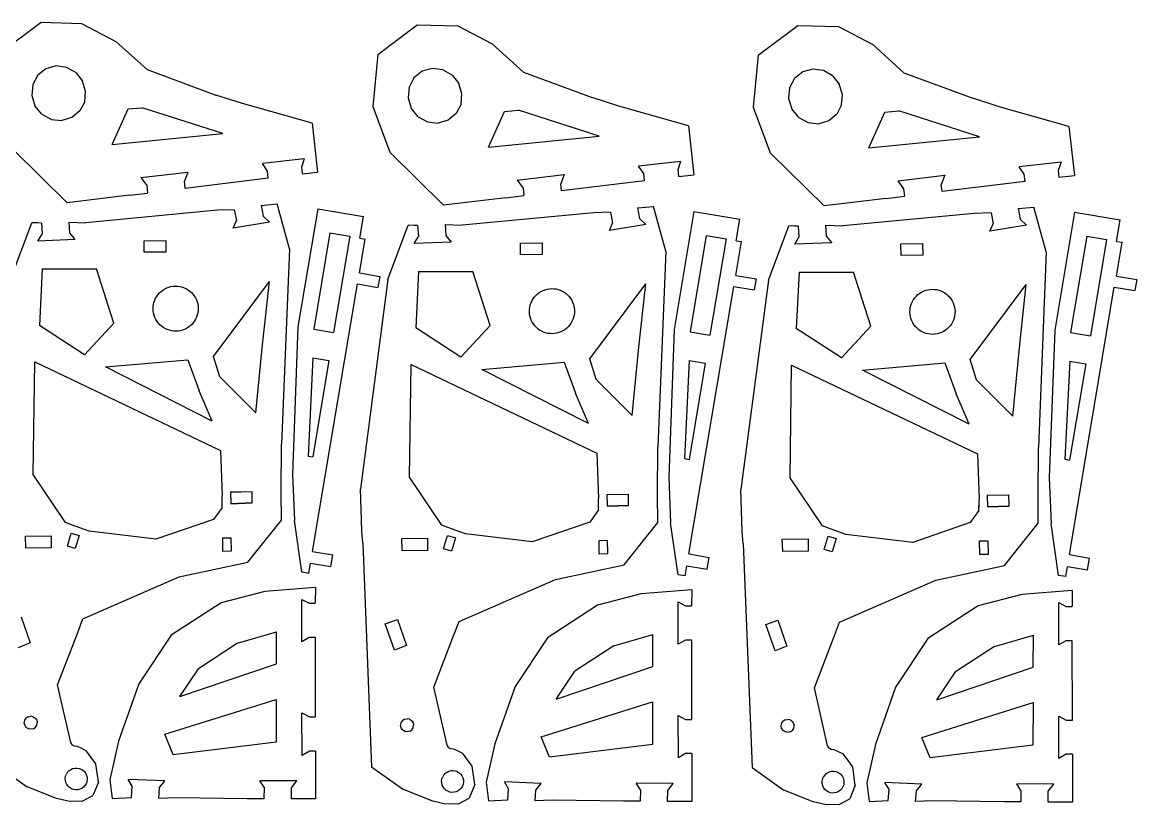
# Model space of a CAD drawing. Extents: x -361 to 361, y -309 to 309.
# Drawn here: x -45 to 361, y -309.1 to -24 of the extents above; entities that cross this region are included whole.
import ezdxf

# ---------------------------------------------------------------- set-up
doc = ezdxf.new("R2010")
doc.units = 0
doc.layers.get('0').update_dxf_attribs({"linetype": 'CONTINUOUS'})

msp = doc.modelspace()

# ---------------------------------------------------------------- linework, layer by layer
for p, q in [((-52.61, -34.82), (-38.19, -24)), ((-38.19, -24), (-23.44, -24.39)), ((-23.44, -24.39), (-10.91, -30.97)), ((84.48, -35.75), (98.89, -24.93)), ((98.89, -24.93), (113.64, -25.31)), ((113.64, -25.31), (126.17, -31.9)), ((223.11, -35.99), (237.53, -25.16)), ((237.53, -25.16), (252.27, -25.55)), ((252.27, -25.55), (264.8, -32.14)), ((-10.91, -30.97), (0.44, -41.19)), ((126.17, -31.9), (137.53, -42.12)), ((264.8, -32.14), (276.16, -42.36)), ((84.48, -35.75), (82.66, -54.66)), ((223.11, -35.99), (221.29, -54.9)), ((-32.73, -39.91), (-36.42, -40.92)), ((-28.91, -40.42), (-32.73, -39.91)), ((-25.53, -42.35), (-28.91, -40.42)), ((-39.41, -43.3), (-41.23, -46.72)), ((-36.42, -40.92), (-39.41, -43.3)), ((-25.53, -42.35), (-23.1, -45.4)), ((0.44, -41.19), (25.5, -50.54)), ((97.67, -44.23), (95.86, -47.64)), ((100.67, -41.84), (97.67, -44.23)), ((104.36, -40.83), (100.67, -41.84)), ((108.18, -41.34), (104.36, -40.83)), ((111.55, -43.27), (108.18, -41.34)), ((111.55, -43.27), (113.99, -46.32)), ((137.53, -42.12), (162.59, -51.46)), ((236.31, -44.47), (234.49, -47.88)), ((239.3, -42.08), (236.31, -44.47)), ((242.99, -41.07), (239.3, -42.08)), ((246.81, -41.58), (242.99, -41.07)), ((250.19, -43.51), (246.81, -41.58)), ((250.19, -43.51), (252.62, -46.56)), ((276.16, -42.36), (301.22, -51.7)), ((-41.23, -46.72), (-41.58, -50.62)), ((-21.96, -49.11), (-23.1, -45.4)), ((95.86, -47.64), (95.51, -51.55)), ((115.12, -50.03), (113.99, -46.32)), ((234.49, -47.88), (234.14, -51.79)), ((253.75, -50.27), (252.62, -46.56)), ((-41.58, -50.62), (-40.4, -54.41)), ((-22.29, -52.93), (-21.96, -49.11)), ((35.15, -53.62), (25.5, -50.54)), ((95.51, -51.55), (96.68, -55.34)), ((114.8, -53.86), (115.12, -50.03)), ((172.24, -54.55), (162.59, -51.46)), ((234.14, -51.79), (235.31, -55.58)), ((253.43, -54.1), (253.75, -50.27)), ((310.87, -54.79), (301.22, -51.7)), ((-37.89, -57.49), (-40.4, -54.41)), ((-24.03, -56.31), (-26.94, -58.72)), ((-22.29, -52.93), (-24.03, -56.31)), ((-12.3, -68.55), (-6.48, -55.57)), ((-6.48, -55.57), (-1.4, -55.13)), ((28.01, -64.58), (-1.4, -55.13)), ((60.56, -60.78), (35.15, -53.62)), ((82.66, -54.66), (88.82, -71.34)), ((99.2, -58.42), (96.68, -55.34)), ((114.8, -53.86), (113.05, -57.23)), ((124.78, -69.47), (130.6, -56.5)), ((130.6, -56.5), (135.69, -56.06)), ((165.1, -65.5), (135.69, -56.06)), ((197.65, -61.71), (172.24, -54.55)), ((221.29, -54.9), (227.46, -71.58)), ((237.83, -58.65), (235.31, -55.58)), ((253.43, -54.1), (251.69, -57.47)), ((263.41, -69.71), (269.24, -56.74)), ((269.24, -56.74), (274.32, -56.3)), ((303.73, -65.74), (274.32, -56.3)), ((336.28, -61.95), (310.87, -54.79)), ((-37.89, -57.49), (-34.44, -59.38)), ((-34.44, -59.38), (-30.59, -59.81)), ((-26.94, -58.72), (-30.59, -59.81)), ((60.56, -60.78), (62.51, -78.65)), ((99.2, -58.42), (102.65, -60.31)), ((102.65, -60.31), (106.49, -60.73)), ((110.15, -59.65), (106.49, -60.73)), ((113.05, -57.23), (110.15, -59.65)), ((237.83, -58.65), (241.28, -60.55)), ((241.28, -60.55), (245.13, -60.97)), ((248.78, -59.89), (245.13, -60.97)), ((251.69, -57.47), (248.78, -59.89)), ((-12.3, -68.55), (28.01, -64.58)), ((197.65, -61.71), (199.59, -79.57)), ((336.28, -61.95), (338.23, -79.81)), ((124.78, -69.47), (165.1, -65.5)), ((263.41, -69.71), (303.73, -65.74)), ((-28.67, -89.74), (-48.26, -70.42)), ((108.42, -90.66), (88.82, -71.34)), ((247.05, -90.9), (227.46, -71.58)), ((57.71, -73.75), (42.44, -75.5)), ((44.27, -78.22), (42.44, -75.5)), ((57.71, -73.75), (56.65, -76.8)), ((56.65, -76.8), (56.92, -79.27)), ((194.79, -74.67), (179.52, -76.42)), ((181.36, -79.15), (179.52, -76.42)), ((194.79, -74.67), (193.73, -77.73)), ((333.42, -74.91), (318.16, -76.66)), ((319.99, -79.39), (318.16, -76.66)), ((333.42, -74.91), (332.37, -77.97)), ((-1.81, -80.59), (15.29, -78.6)), ((-1.81, -80.59), (0.31, -83.5)), ((15.29, -78.6), (14.06, -81.89)), ((44.55, -80.82), (14.34, -84.52)), ((44.55, -80.82), (44.27, -78.22)), ((56.92, -79.27), (62.51, -78.65)), ((135.28, -81.52), (152.37, -79.52)), ((152.37, -79.52), (151.14, -82.81)), ((181.64, -81.74), (181.36, -79.15)), ((193.73, -77.73), (194, -80.2)), ((194, -80.2), (199.59, -79.57)), ((273.91, -81.76), (291.01, -79.76)), ((291.01, -79.76), (289.77, -83.05)), ((320.27, -81.98), (319.99, -79.39)), ((332.37, -77.97), (332.63, -80.44)), ((332.63, -80.44), (338.23, -79.81)), ((0.31, -83.5), (0.6, -86.23)), ((14.34, -84.52), (14.06, -81.89)), ((135.28, -81.52), (137.39, -84.43)), ((137.39, -84.43), (137.68, -87.16)), ((151.42, -85.44), (151.14, -82.81)), ((181.64, -81.74), (151.42, -85.44)), ((273.91, -81.76), (276.02, -84.67)), ((276.02, -84.67), (276.31, -87.4)), ((290.05, -85.68), (289.77, -83.05)), ((320.27, -81.98), (290.05, -85.68)), ((-6.01, -87.01), (-28.67, -89.74)), ((-6.01, -87.01), (0.6, -86.23)), ((131.07, -87.94), (108.42, -90.66)), ((131.07, -87.94), (137.68, -87.16)), ((269.71, -88.18), (247.05, -90.9)), ((269.71, -88.18), (276.31, -87.4)), ((26.06, -92.49), (-21.83, -97.05)), ((32.18, -92.31), (26.06, -92.49)), ((32.18, -92.31), (32.96, -96.27)), ((42.02, -90.71), (47.8, -90.16)), ((42.02, -90.71), (42.77, -94.58)), ((52.28, -106.49), (47.8, -90.16)), ((62.59, -92), (55.38, -134.96)), ((62.59, -92), (79.24, -94.8)), ((169.27, -93.23), (163.14, -93.42)), ((169.27, -93.23), (170.04, -97.2)), ((179.1, -91.64), (184.88, -91.08)), ((179.1, -91.64), (179.86, -95.51)), ((189.37, -107.42), (184.88, -91.08)), ((199.67, -92.93), (192.47, -135.89)), ((199.67, -92.93), (216.33, -95.72)), ((317.74, -91.88), (323.51, -91.32)), ((317.74, -91.88), (318.49, -95.75)), ((328, -107.66), (323.51, -91.32)), ((338.31, -93.17), (331.1, -136.13)), ((338.31, -93.17), (354.96, -95.96)), ((-48.94, -116.8), (-41.5, -97.03)), ((-39.39, -97.12), (-41.5, -97.03)), ((-38.08, -97.14), (-39.39, -97.12)), ((-38.08, -97.14), (-37.81, -101.17)), ((-28.12, -96.8), (-21.83, -97.05)), ((-28.12, -96.8), (-27.86, -100.74)), ((31.77, -98.97), (32.96, -96.27)), ((45.04, -96.77), (31.77, -98.97)), ((42.77, -94.58), (45.04, -96.77)), ((77.92, -102.66), (79.24, -94.8)), ((163.14, -93.42), (115.26, -97.98)), ((168.85, -99.89), (170.04, -97.2)), ((179.86, -95.51), (182.12, -97.7)), ((215.01, -103.59), (216.33, -95.72)), ((301.77, -93.66), (253.89, -98.22)), ((307.9, -93.47), (301.77, -93.66)), ((307.9, -93.47), (308.68, -97.44)), ((318.49, -95.75), (320.75, -97.93)), ((353.64, -103.83), (354.96, -95.96)), ((-39.33, -103.69), (-37.81, -101.17)), ((-27.86, -100.74), (-25.89, -103.19)), ((67.05, -100.74), (61.17, -135.83)), ((67.05, -100.74), (74.27, -101.95)), ((88.15, -117.72), (95.59, -97.95)), ((97.7, -98.04), (95.59, -97.95)), ((99.01, -98.07), (97.7, -98.04)), ((99.01, -98.07), (99.28, -102.1)), ((108.97, -97.73), (115.26, -97.98)), ((108.97, -97.73), (109.23, -101.66)), ((182.12, -97.7), (168.85, -99.89)), ((226.78, -117.96), (234.22, -98.19)), ((236.33, -98.28), (234.22, -98.19)), ((237.64, -98.31), (236.33, -98.28)), ((237.64, -98.31), (237.91, -102.33)), ((247.6, -97.97), (253.89, -98.22)), ((247.6, -97.97), (247.86, -101.9)), ((307.48, -100.13), (308.68, -97.44)), ((320.75, -97.93), (307.48, -100.13)), ((-25.89, -103.19), (-39.33, -103.69)), ((-0.66, -103.58), (7.22, -103.48)), ((-0.6, -107.8), (-0.66, -103.58)), ((7.22, -103.48), (7.28, -107.71)), ((74.27, -101.95), (68.39, -137.04)), ((77.83, -115.33), (79.9, -103)), ((77.92, -102.66), (79.9, -103)), ((97.75, -104.62), (99.28, -102.1)), ((111.19, -104.12), (97.75, -104.62)), ((109.23, -101.66), (111.19, -104.12)), ((136.43, -104.5), (144.31, -104.4)), ((136.48, -108.73), (136.43, -104.5)), ((144.31, -104.4), (144.36, -108.63)), ((204.14, -101.66), (198.25, -136.76)), ((204.14, -101.66), (211.36, -102.88)), ((211.36, -102.88), (205.47, -137.97)), ((214.92, -116.25), (216.98, -103.92)), ((215.01, -103.59), (216.98, -103.92)), ((236.38, -104.86), (237.91, -102.33)), ((249.83, -104.36), (236.38, -104.86)), ((247.86, -101.9), (249.83, -104.36)), ((275.06, -104.74), (282.94, -104.64)), ((275.12, -108.97), (275.06, -104.74)), ((282.94, -104.64), (282.99, -108.87)), ((342.77, -101.9), (336.88, -136.99)), ((342.77, -101.9), (349.99, -103.12)), ((349.99, -103.12), (344.1, -138.21)), ((353.55, -116.49), (355.62, -104.16)), ((353.64, -103.83), (355.62, -104.16)), ((7.28, -107.71), (-0.6, -107.8)), ((52.28, -106.49), (49.44, -177.73)), ((144.36, -108.63), (136.48, -108.73)), ((189.37, -107.42), (186.52, -178.65)), ((282.99, -108.87), (275.12, -108.97)), ((328, -107.66), (325.15, -178.89)), ((-37.75, -113.88), (-38.77, -134.42)), ((-37.75, -113.88), (-17.96, -113.87)), ((-11.65, -133.6), (-17.96, -113.87)), ((77.83, -115.33), (85.24, -116.57)), ((88.15, -117.72), (78.13, -193.94)), ((85.24, -116.57), (84.56, -120.6)), ((99.33, -114.8), (98.31, -135.34)), ((99.33, -114.8), (119.12, -114.79)), ((125.44, -134.53), (119.12, -114.79)), ((214.92, -116.25), (222.32, -117.49)), ((222.32, -117.49), (221.65, -121.52)), ((237.96, -115.04), (236.94, -135.58)), ((237.96, -115.04), (257.76, -115.03)), ((264.07, -134.77), (257.76, -115.03)), ((353.55, -116.49), (360.95, -117.73)), ((5.55, -122.04), (6.19, -121.55)), ((6.19, -121.55), (6.88, -121.13)), ((6.88, -121.13), (7.6, -120.78)), ((7.6, -120.78), (8.36, -120.49)), ((8.36, -120.49), (9.14, -120.29)), ((9.14, -120.29), (9.93, -120.16)), ((9.93, -120.16), (10.74, -120.11)), ((10.74, -120.11), (11.54, -120.14)), ((11.54, -120.14), (12.34, -120.25)), ((12.34, -120.25), (13.13, -120.44)), ((13.13, -120.44), (13.89, -120.7)), ((13.89, -120.7), (14.62, -121.03)), ((14.62, -121.03), (15.32, -121.44)), ((15.32, -121.44), (15.97, -121.91)), ((24.59, -145.76), (45.02, -118.41)), ((42.54, -141.47), (45.02, -118.41)), ((60.74, -216.79), (77.09, -119.35)), ((77.09, -119.35), (84.56, -120.6)), ((143.96, -122.05), (144.69, -121.7)), ((144.69, -121.7), (145.44, -121.42)), ((145.44, -121.42), (146.22, -121.21)), ((146.22, -121.21), (147.02, -121.09)), ((147.02, -121.09), (147.82, -121.04)), ((147.82, -121.04), (148.63, -121.07)), ((148.63, -121.07), (149.43, -121.17)), ((149.43, -121.17), (150.21, -121.36)), ((150.21, -121.36), (150.98, -121.62)), ((150.98, -121.62), (151.71, -121.96)), ((161.68, -146.68), (182.11, -119.33)), ((179.62, -142.4), (182.11, -119.33)), ((197.83, -217.72), (214.17, -120.27)), ((214.17, -120.27), (221.65, -121.52)), ((226.78, -117.96), (216.76, -194.18)), ((283.32, -121.94), (284.08, -121.66)), ((284.08, -121.66), (284.85, -121.45)), ((284.85, -121.45), (285.65, -121.32)), ((285.65, -121.32), (286.46, -121.28)), ((286.46, -121.28), (287.26, -121.31)), ((287.26, -121.31), (288.06, -121.41)), ((288.06, -121.41), (288.84, -121.6)), ((288.84, -121.6), (289.61, -121.86)), ((300.31, -146.92), (320.74, -119.57)), ((318.26, -142.64), (320.74, -119.57)), ((336.46, -217.96), (352.8, -120.51)), ((352.8, -120.51), (360.28, -121.76)), ((360.95, -117.73), (360.28, -121.76)), ((2.95, -126.04), (3.21, -125.27)), ((3.21, -125.27), (3.55, -124.54)), ((3.55, -124.54), (3.95, -123.85)), ((3.95, -123.85), (4.43, -123.19)), ((4.43, -123.19), (4.96, -122.59)), ((4.96, -122.59), (5.55, -122.04)), ((15.97, -121.91), (16.58, -122.45)), ((16.58, -122.45), (17.13, -123.04)), ((17.13, -123.04), (17.61, -123.68)), ((17.61, -123.68), (18.04, -124.37)), ((18.04, -124.37), (18.39, -125.09)), ((18.39, -125.09), (18.67, -125.85)), ((18.67, -125.85), (18.88, -126.63)), ((140.3, -126.2), (140.63, -125.47)), ((140.63, -125.47), (141.04, -124.77)), ((141.04, -124.77), (141.51, -124.12)), ((141.51, -124.12), (142.04, -123.51)), ((142.04, -123.51), (142.64, -122.96)), ((142.64, -122.96), (143.28, -122.48)), ((143.28, -122.48), (143.96, -122.05)), ((151.71, -121.96), (152.4, -122.37)), ((152.4, -122.37), (153.06, -122.84)), ((153.06, -122.84), (153.66, -123.37)), ((153.66, -123.37), (154.21, -123.96)), ((154.21, -123.96), (154.7, -124.6)), ((154.7, -124.6), (155.12, -125.29)), ((155.12, -125.29), (155.47, -126.02)), ((278.93, -126.44), (279.26, -125.71)), ((279.26, -125.71), (279.67, -125.01)), ((279.67, -125.01), (280.14, -124.36)), ((280.14, -124.36), (280.68, -123.75)), ((280.68, -123.75), (281.27, -123.2)), ((281.27, -123.2), (281.91, -122.72)), ((281.91, -122.72), (282.59, -122.29)), ((282.59, -122.29), (283.32, -121.94)), ((289.61, -121.86), (290.34, -122.2)), ((290.34, -122.2), (291.04, -122.6)), ((291.04, -122.6), (291.69, -123.08)), ((291.69, -123.08), (292.29, -123.61)), ((292.29, -123.61), (292.84, -124.2)), ((292.84, -124.2), (293.33, -124.84)), ((293.33, -124.84), (293.75, -125.53)), ((293.75, -125.53), (294.11, -126.25)), ((2.62, -128.43), (2.65, -127.62)), ((2.67, -129.23), (2.62, -128.43)), ((2.65, -127.62), (2.76, -126.82)), ((2.8, -130.03), (2.67, -129.23)), ((2.76, -126.82), (2.95, -126.04)), ((18.92, -129.83), (18.73, -130.62)), ((18.88, -126.63), (19, -127.42)), ((19.02, -129.03), (18.92, -129.83)), ((19, -127.42), (19.05, -128.23)), ((19.05, -128.23), (19.02, -129.03)), ((139.71, -129.35), (139.74, -128.55)), ((139.76, -130.16), (139.71, -129.35)), ((139.74, -128.55), (139.85, -127.75)), ((139.85, -127.75), (140.03, -126.96)), ((140.03, -126.96), (140.3, -126.2)), ((155.47, -126.02), (155.76, -126.77)), ((155.76, -126.77), (155.96, -127.55)), ((155.96, -127.55), (156.09, -128.35)), ((156.09, -128.35), (156.14, -129.15)), ((156.14, -129.15), (156.11, -129.96)), ((278.34, -129.59), (278.37, -128.78)), ((278.39, -130.39), (278.34, -129.59)), ((278.37, -128.78), (278.48, -127.99)), ((278.48, -127.99), (278.67, -127.2)), ((278.67, -127.2), (278.93, -126.44)), ((294.11, -126.25), (294.39, -127.01)), ((294.39, -127.01), (294.59, -127.79)), ((294.59, -127.79), (294.72, -128.59)), ((294.72, -128.59), (294.77, -129.39)), ((294.77, -129.39), (294.74, -130.2)), ((-22.3, -145.14), (-11.65, -133.6)), ((3.01, -130.81), (2.8, -130.03)), ((3.29, -131.56), (3.01, -130.81)), ((3.64, -132.29), (3.29, -131.56)), ((4.06, -132.97), (3.64, -132.29)), ((4.55, -133.61), (4.06, -132.97)), ((5.1, -134.21), (4.55, -133.61)), ((17.25, -133.46), (16.72, -134.06)), ((17.72, -132.81), (17.25, -133.46)), ((18.13, -132.11), (17.72, -132.81)), ((18.47, -131.38), (18.13, -132.11)), ((18.73, -130.62), (18.47, -131.38)), ((139.89, -130.95), (139.76, -130.16)), ((140.09, -131.73), (139.89, -130.95)), ((140.37, -132.49), (140.09, -131.73)), ((140.73, -133.21), (140.37, -132.49)), ((141.15, -133.9), (140.73, -133.21)), ((141.64, -134.54), (141.15, -133.9)), ((154.81, -133.73), (154.34, -134.39)), ((155.22, -133.04), (154.81, -133.73)), ((155.55, -132.3), (155.22, -133.04)), ((155.81, -131.54), (155.55, -132.3)), ((156, -130.76), (155.81, -131.54)), ((156.11, -129.96), (156, -130.76)), ((278.52, -131.19), (278.39, -130.39)), ((278.72, -131.97), (278.52, -131.19)), ((279, -132.73), (278.72, -131.97)), ((279.36, -133.45), (279, -132.73)), ((279.78, -134.14), (279.36, -133.45)), ((293.44, -133.97), (292.97, -134.62)), ((293.85, -133.27), (293.44, -133.97)), ((294.18, -132.54), (293.85, -133.27)), ((294.44, -131.78), (294.18, -132.54)), ((294.63, -131), (294.44, -131.78)), ((294.74, -130.2), (294.63, -131)), ((-22.3, -145.14), (-38.77, -134.42)), ((5.7, -134.74), (5.1, -134.21)), ((6.36, -135.21), (5.7, -134.74)), ((7.05, -135.62), (6.36, -135.21)), ((7.79, -135.95), (7.05, -135.62)), ((8.55, -136.22), (7.79, -135.95)), ((9.33, -136.4), (8.55, -136.22)), ((10.13, -136.51), (9.33, -136.4)), ((10.94, -136.54), (10.13, -136.51)), ((11.74, -136.49), (10.94, -136.54)), ((12.54, -136.36), (11.74, -136.49)), ((13.32, -136.16), (12.54, -136.36)), ((14.07, -135.88), (13.32, -136.16)), ((14.8, -135.52), (14.07, -135.88)), ((15.49, -135.1), (14.8, -135.52)), ((16.13, -134.61), (15.49, -135.1)), ((16.72, -134.06), (16.13, -134.61)), ((55.38, -134.96), (53.4, -188.8)), ((61.17, -135.83), (68.39, -137.04)), ((114.78, -146.06), (98.31, -135.34)), ((114.78, -146.06), (125.44, -134.53)), ((142.19, -135.13), (141.64, -134.54)), ((142.79, -135.66), (142.19, -135.13)), ((143.44, -136.14), (142.79, -135.66)), ((144.14, -136.54), (143.44, -136.14)), ((144.87, -136.88), (144.14, -136.54)), ((145.63, -137.14), (144.87, -136.88)), ((146.42, -137.33), (145.63, -137.14)), ((147.22, -137.44), (146.42, -137.33)), ((148.02, -137.47), (147.22, -137.44)), ((148.83, -137.42), (148.02, -137.47)), ((149.62, -137.29), (148.83, -137.42)), ((150.4, -137.08), (149.62, -137.29)), ((151.16, -136.8), (150.4, -137.08)), ((151.88, -136.45), (151.16, -136.8)), ((152.57, -136.03), (151.88, -136.45)), ((153.21, -135.54), (152.57, -136.03)), ((153.8, -134.99), (153.21, -135.54)), ((154.34, -134.39), (153.8, -134.99)), ((192.47, -135.89), (190.49, -189.72)), ((198.25, -136.76), (205.47, -137.97)), ((253.41, -146.3), (236.94, -135.58)), ((253.41, -146.3), (264.07, -134.77)), ((280.27, -134.78), (279.78, -134.14)), ((280.82, -135.37), (280.27, -134.78)), ((281.42, -135.9), (280.82, -135.37)), ((282.07, -136.38), (281.42, -135.9)), ((282.77, -136.78), (282.07, -136.38)), ((283.5, -137.12), (282.77, -136.78)), ((284.27, -137.38), (283.5, -137.12)), ((285.05, -137.57), (284.27, -137.38)), ((285.85, -137.68), (285.05, -137.57)), ((286.65, -137.7), (285.85, -137.68)), ((287.46, -137.66), (286.65, -137.7)), ((288.26, -137.53), (287.46, -137.66)), ((289.03, -137.32), (288.26, -137.53)), ((289.79, -137.04), (289.03, -137.32)), ((290.52, -136.69), (289.79, -137.04)), ((291.2, -136.27), (290.52, -136.69)), ((291.84, -135.78), (291.2, -136.27)), ((292.43, -135.23), (291.84, -135.78)), ((292.97, -134.62), (292.43, -135.23)), ((331.1, -136.13), (329.12, -189.96)), ((336.88, -136.99), (344.1, -138.21)), ((40.08, -166.35), (42.54, -141.47)), ((26.91, -153.17), (24.59, -145.76)), ((177.16, -167.27), (179.62, -142.4)), ((315.79, -167.51), (318.26, -142.64)), ((-41.04, -188.76), (-40.49, -147.7)), ((-40.49, -147.7), (27.2, -180.05)), ((-14.7, -149.57), (15.31, -146.94)), ((24.19, -169.28), (-14.7, -149.57)), ((15.31, -146.94), (19.46, -158.23)), ((60.85, -146.27), (59.08, -182.05)), ((66.68, -147.25), (60.79, -182.34)), ((60.85, -146.27), (66.68, -147.25)), ((96.04, -189.68), (96.6, -148.63)), ((96.6, -148.63), (164.29, -180.98)), ((122.39, -150.5), (152.39, -147.86)), ((152.39, -147.86), (156.55, -159.16)), ((163.99, -154.09), (161.68, -146.68)), ((197.93, -147.2), (196.16, -182.98)), ((203.76, -148.18), (197.87, -183.26)), ((197.93, -147.2), (203.76, -148.18)), ((234.67, -189.92), (235.23, -148.87)), ((235.23, -148.87), (302.92, -181.22)), ((261.02, -150.73), (291.02, -148.1)), ((291.02, -148.1), (295.18, -159.4)), ((302.63, -154.33), (300.31, -146.92)), ((336.56, -147.44), (334.79, -183.22)), ((342.39, -148.41), (336.51, -183.5)), ((336.56, -147.44), (342.39, -148.41)), ((40.08, -166.35), (26.91, -153.17)), ((161.27, -170.21), (122.39, -150.5)), ((177.16, -167.27), (163.99, -154.09)), ((299.9, -170.44), (261.02, -150.73)), ((24.19, -169.28), (19.46, -158.23)), ((315.79, -167.51), (302.63, -154.33)), ((161.27, -170.21), (156.55, -159.16)), ((299.9, -170.44), (295.18, -159.4)), ((49.3, -195.32), (49.44, -177.73)), ((27.2, -180.05), (27.81, -196.59)), ((59.08, -182.05), (60.79, -182.34)), ((164.29, -180.98), (164.9, -197.51)), ((186.38, -196.24), (186.52, -178.65)), ((302.92, -181.22), (303.53, -197.75)), ((325.01, -196.48), (325.15, -178.89)), ((196.16, -182.98), (197.87, -183.26)), ((334.79, -183.22), (336.51, -183.5)), ((-29.26, -206.25), (-41.04, -188.76)), ((53.4, -188.8), (54.09, -205.48)), ((107.82, -207.18), (96.04, -189.68)), ((190.49, -189.72), (191.17, -206.4)), ((246.45, -207.42), (234.67, -189.92)), ((329.12, -189.96), (329.8, -206.64)), ((78.62, -209.32), (78.13, -193.94)), ((217.25, -209.56), (216.76, -194.18)), ((27.74, -200.76), (27.81, -196.59)), ((27.74, -200.76), (27.81, -198.67)), ((27.81, -198.67), (27.81, -196.59)), ((30.81, -195.11), (38.69, -194.96)), ((30.81, -195.15), (38.69, -194.96)), ((30.81, -195.11), (30.81, -195.15)), ((30.81, -195.15), (30.94, -199.4)), ((38.75, -199.12), (38.69, -194.96)), ((49.37, -205.39), (49.3, -195.32)), ((164.83, -201.68), (164.9, -197.51)), ((164.9, -199.6), (164.9, -197.51)), ((167.89, -196.03), (175.77, -195.89)), ((167.89, -196.03), (167.9, -196.07)), ((167.9, -196.07), (175.77, -195.89)), ((167.9, -196.07), (168.02, -200.33)), ((175.84, -200.04), (175.77, -195.89)), ((186.45, -206.31), (186.38, -196.24)), ((303.46, -201.92), (303.53, -197.75)), ((303.53, -199.84), (303.53, -197.75)), ((306.52, -196.27), (314.4, -196.13)), ((306.52, -196.27), (306.53, -196.31)), ((306.53, -196.31), (314.4, -196.13)), ((306.53, -196.31), (306.65, -200.57)), ((314.47, -200.28), (314.4, -196.13)), ((325.08, -206.55), (325.01, -196.48)), ((27.74, -200.76), (24.58, -205.15)), ((38.75, -199.12), (30.93, -199.44)), ((30.94, -199.4), (30.93, -199.44)), ((30.94, -199.4), (38.75, -199.12)), ((164.83, -201.68), (161.67, -206.07)), ((164.83, -201.68), (164.9, -199.6)), ((175.84, -200.04), (168.01, -200.36)), ((168.02, -200.33), (168.01, -200.36)), ((168.02, -200.33), (175.84, -200.04)), ((303.46, -201.92), (300.3, -206.31)), ((303.46, -201.92), (303.53, -199.84)), ((314.47, -200.28), (306.64, -200.6)), ((306.65, -200.57), (306.64, -200.6)), ((306.65, -200.57), (314.47, -200.28)), ((-27.07, -207.16), (-29.26, -206.25)), ((24.58, -205.15), (3.66, -212.38)), ((37.13, -220.72), (49.37, -205.39)), ((56.8, -224.37), (54.09, -205.48)), ((161.67, -206.07), (140.74, -213.3)), ((174.22, -221.64), (186.45, -206.31)), ((193.89, -225.29), (191.17, -206.4)), ((300.3, -206.31), (279.38, -213.54)), ((312.85, -221.88), (325.08, -206.55)), ((332.52, -225.53), (329.8, -206.64)), ((-43.86, -211.21), (-34.49, -211.09)), ((-34.49, -211.09), (-34.47, -215.5)), ((-28.61, -214.86), (-27.2, -210.09)), ((-27.2, -210.09), (-24.26, -210.95)), ((-20.69, -209.45), (-27.07, -207.16)), ((-24.26, -210.95), (-25.7, -215.72)), ((3.66, -212.38), (-20.69, -209.45)), ((78.99, -213.73), (78.62, -209.32)), ((110.01, -208.08), (107.82, -207.18)), ((108.47, -215.79), (109.88, -211.01)), ((109.88, -211.01), (112.83, -211.88)), ((116.4, -210.37), (110.01, -208.08)), ((140.74, -213.3), (116.4, -210.37)), ((217.62, -213.96), (217.25, -209.56)), ((248.64, -208.32), (246.45, -207.42)), ((255.03, -210.61), (248.64, -208.32)), ((279.38, -213.54), (255.03, -210.61)), ((-43.67, -215.62), (-43.86, -211.21)), ((-25.7, -215.72), (-28.61, -214.86)), ((28.02, -211.82), (31.01, -211.8)), ((28.09, -216.81), (28.02, -211.82)), ((31.01, -211.8), (31.11, -216.75)), ((78.99, -213.73), (82.21, -295.23)), ((93.22, -212.14), (102.6, -212.01)), ((93.41, -216.54), (93.22, -212.14)), ((102.6, -212.01), (102.62, -216.42)), ((112.83, -211.88), (111.38, -216.65)), ((165.1, -212.75), (168.09, -212.72)), ((165.17, -217.73), (165.1, -212.75)), ((168.09, -212.72), (168.2, -217.68)), ((217.62, -213.96), (220.84, -295.47)), ((231.85, -212.38), (241.23, -212.25)), ((232.04, -216.78), (231.85, -212.38)), ((241.23, -212.25), (241.25, -216.66)), ((247.1, -216.03), (248.52, -211.25)), ((248.52, -211.25), (251.46, -212.11)), ((251.46, -212.11), (250.02, -216.89)), ((303.74, -212.99), (306.72, -212.96)), ((303.8, -217.97), (303.74, -212.99)), ((306.72, -212.96), (306.83, -217.92)), ((-34.47, -215.5), (-43.67, -215.62)), ((31.11, -216.75), (28.09, -216.81)), ((60.74, -216.79), (68.07, -218.02)), ((67.34, -222.34), (68.07, -218.02)), ((102.62, -216.42), (93.41, -216.54)), ((111.38, -216.65), (108.47, -215.79)), ((168.2, -217.68), (165.17, -217.73)), ((197.83, -217.72), (205.15, -218.95)), ((204.43, -223.26), (205.15, -218.95)), ((241.25, -216.66), (232.04, -216.78)), ((250.02, -216.89), (247.1, -216.03)), ((306.83, -217.92), (303.8, -217.97)), ((336.46, -217.96), (343.78, -219.19)), ((343.06, -223.5), (343.78, -219.19)), ((12.11, -226.1), (37.13, -220.72)), ((59.41, -224.81), (60.03, -221.11)), ((60.03, -221.11), (67.34, -222.34)), ((149.19, -227.03), (174.22, -221.64)), ((196.49, -225.73), (197.11, -222.04)), ((197.11, -222.04), (204.43, -223.26)), ((287.82, -227.27), (312.85, -221.88)), ((335.12, -225.97), (335.74, -222.27)), ((335.74, -222.27), (343.06, -223.5)), ((-22.98, -241.37), (12.11, -226.1)), ((59.41, -224.81), (56.8, -224.37)), ((114.1, -242.29), (149.19, -227.03)), ((196.49, -225.73), (193.89, -225.29)), ((252.74, -242.53), (287.82, -227.27)), ((335.12, -225.97), (332.52, -225.53)), ((43.35, -231.37), (27.43, -235.48)), ((61.76, -229.89), (43.35, -231.37)), ((61.76, -229.89), (61.72, -235.67)), ((198.85, -230.82), (180.43, -232.29)), ((198.85, -230.82), (198.8, -236.6)), ((337.48, -231.06), (319.07, -232.53)), ((337.48, -231.06), (337.43, -236.83)), ((56.85, -234.27), (59.48, -235.68)), ((56.86, -249.68), (56.85, -234.27)), ((180.43, -232.29), (164.52, -236.41)), ((193.93, -235.2), (196.56, -236.6)), ((193.95, -250.61), (193.93, -235.2)), ((319.07, -232.53), (303.15, -236.65)), ((332.57, -235.44), (335.19, -236.84)), ((332.58, -250.84), (332.57, -235.44)), ((27.43, -235.48), (9.19, -247.3)), ((59.48, -235.68), (61.72, -235.67)), ((164.52, -236.41), (146.27, -248.22)), ((196.56, -236.6), (198.8, -236.6)), ((303.15, -236.65), (284.9, -248.46)), ((335.19, -236.84), (337.43, -236.83)), ((-45.47, -240.63), (-42.18, -250.09)), ((-25.21, -247.27), (-22.98, -241.37)), ((87.23, -243.14), (91.61, -241.56)), ((90.58, -252.8), (87.23, -243.14)), ((91.61, -241.56), (94.9, -251.01)), ((111.87, -248.19), (114.1, -242.29)), ((225.86, -243.38), (230.24, -241.8)), ((229.21, -253.04), (225.86, -243.38)), ((230.24, -241.8), (233.53, -251.25)), ((250.5, -248.43), (252.74, -242.53)), ((-32.15, -265.35), (-25.21, -247.27)), ((9.19, -247.3), (-2.59, -265.02)), ((33.38, -250.23), (47.58, -246.14)), ((47.54, -257.8), (47.58, -246.14)), ((170.46, -251.16), (184.67, -247.07)), ((184.63, -258.72), (184.67, -247.07)), ((309.1, -251.4), (323.3, -247.31)), ((323.26, -258.96), (323.3, -247.31)), ((-42.18, -250.09), (-46.5, -251.87)), ((33.38, -250.23), (19.22, -259.55)), ((59.45, -248.17), (56.86, -249.68)), ((61.77, -248.16), (59.45, -248.17)), ((61.8, -277.08), (61.77, -248.16)), ((94.9, -251.01), (90.58, -252.8)), ((104.93, -266.27), (111.87, -248.19)), ((146.27, -248.22), (134.5, -265.95)), ((170.46, -251.16), (156.31, -260.47)), ((196.53, -249.09), (193.95, -250.61)), ((198.85, -249.09), (196.53, -249.09)), ((198.89, -278), (198.85, -249.09)), ((233.53, -251.25), (229.21, -253.04)), ((243.56, -266.51), (250.5, -248.43)), ((284.9, -248.46), (273.13, -266.19)), ((309.1, -251.4), (294.94, -260.71)), ((335.16, -249.33), (332.58, -250.84)), ((337.48, -249.33), (335.16, -249.33)), ((337.52, -278.24), (337.48, -249.33)), ((12.42, -269.66), (47.54, -257.8)), ((12.42, -269.66), (19.22, -259.55)), ((149.5, -270.58), (184.63, -258.72)), ((288.14, -270.82), (323.26, -258.96)), ((149.5, -270.58), (156.31, -260.47)), ((288.14, -270.82), (294.94, -260.71)), ((-27.38, -286.46), (-32.15, -265.35)), ((-2.59, -265.02), (-9.94, -285.96)), ((109.71, -287.39), (104.93, -266.27)), ((134.5, -265.95), (127.14, -286.88)), ((248.34, -287.62), (243.56, -266.51)), ((273.13, -266.19), (265.78, -287.12)), ((6.96, -283.37), (47.5, -270.71)), ((47.5, -270.71), (47.46, -286.26)), ((144.04, -284.3), (184.59, -271.63)), ((184.59, -271.63), (184.54, -287.18)), ((282.67, -284.54), (323.22, -271.87)), ((323.22, -271.87), (323.17, -287.42)), ((56.92, -291.12), (56.87, -275.64)), ((56.87, -275.64), (59.55, -277.08)), ((-44.3, -279.24), (-44.13, -278.33)), ((-44.1, -280.14), (-44.3, -279.24)), ((-44.13, -278.33), (-43.62, -277.55)), ((-42.86, -277.03), (-43.62, -277.55)), ((-42.86, -277.03), (-41.95, -276.83)), ((-41.04, -277), (-41.95, -276.83)), ((-41.04, -277), (-40.27, -277.5)), ((-40.27, -277.5), (-39.74, -278.27)), ((-40.22, -280.86), (-39.72, -280.09)), ((-39.74, -278.27), (-39.55, -279.17)), ((-39.72, -280.09), (-39.55, -279.17)), ((59.55, -277.08), (61.8, -277.08)), ((92.79, -280.16), (92.96, -279.25)), ((92.96, -279.25), (93.46, -278.47)), ((94.23, -277.95), (93.46, -278.47)), ((94.23, -277.95), (95.13, -277.76)), ((96.04, -277.93), (95.13, -277.76)), ((96.04, -277.93), (96.82, -278.43)), ((96.82, -278.43), (97.34, -279.19)), ((97.34, -279.19), (97.54, -280.1)), ((97.37, -281.01), (97.54, -280.1)), ((194, -292.05), (193.96, -276.57)), ((193.96, -276.57), (196.63, -278.01)), ((196.63, -278.01), (198.89, -278)), ((231.42, -280.4), (231.59, -279.49)), ((231.59, -279.49), (232.09, -278.71)), ((232.86, -278.19), (232.09, -278.71)), ((232.86, -278.19), (233.76, -278)), ((234.67, -278.16), (233.76, -278)), ((234.67, -278.16), (235.45, -278.67)), ((235.45, -278.67), (235.98, -279.43)), ((235.98, -279.43), (236.17, -280.34)), ((332.63, -292.28), (332.59, -276.81)), ((332.59, -276.81), (335.26, -278.25)), ((335.26, -278.25), (337.52, -278.24)), ((-43.58, -280.91), (-44.1, -280.14)), ((-42.8, -281.41), (-43.58, -280.91)), ((-41.89, -281.58), (-42.8, -281.41)), ((-40.98, -281.39), (-41.89, -281.58)), ((-40.98, -281.39), (-40.22, -280.86)), ((10, -290.87), (6.96, -283.37)), ((92.98, -281.07), (92.79, -280.16)), ((93.51, -281.83), (92.98, -281.07)), ((94.28, -282.34), (93.51, -281.83)), ((95.2, -282.5), (94.28, -282.34)), ((96.1, -282.31), (95.2, -282.5)), ((96.1, -282.31), (96.86, -281.79)), ((96.86, -281.79), (97.37, -281.01)), ((231.61, -281.31), (231.42, -280.4)), ((232.14, -282.07), (231.61, -281.31)), ((232.92, -282.58), (232.14, -282.07)), ((233.83, -282.74), (232.92, -282.58)), ((234.73, -282.55), (233.83, -282.74)), ((234.73, -282.55), (235.5, -282.03)), ((235.5, -282.03), (236, -281.25)), ((236, -281.25), (236.17, -280.34)), ((-26.69, -287.39), (-27.38, -286.46)), ((-26.04, -287.75), (-26.69, -287.39)), ((-24.96, -287.92), (-26.04, -287.75)), ((-23.85, -288.4), (-24.96, -287.92)), ((-9.94, -285.96), (-13.09, -299.97)), ((47.46, -286.26), (10, -290.87)), ((110.39, -288.32), (109.71, -287.39)), ((127.14, -286.88), (124, -300.89)), ((147.08, -291.8), (144.04, -284.3)), ((184.54, -287.18), (147.08, -291.8)), ((249.02, -288.56), (248.34, -287.62)), ((265.78, -287.12), (262.63, -301.13)), ((285.71, -292.04), (282.67, -284.54)), ((323.17, -287.42), (285.71, -292.04)), ((-21.57, -289.52), (-23.85, -288.4)), ((-18.22, -294.14), (-21.57, -289.52)), ((59.55, -289.53), (56.92, -291.12)), ((61.85, -289.53), (59.55, -289.53)), ((61.85, -289.53), (61.8, -306.96)), ((111.04, -288.68), (110.39, -288.32)), ((112.12, -288.84), (111.04, -288.68)), ((113.23, -289.33), (112.12, -288.84)), ((115.51, -290.44), (113.23, -289.33)), ((118.87, -295.07), (115.51, -290.44)), ((196.63, -290.46), (194, -292.05)), ((198.94, -290.45), (196.63, -290.46)), ((198.94, -290.45), (198.89, -307.88)), ((249.67, -288.92), (249.02, -288.56)), ((250.75, -289.08), (249.67, -288.92)), ((251.86, -289.57), (250.75, -289.08)), ((254.14, -290.68), (251.86, -289.57)), ((257.5, -295.3), (254.14, -290.68)), ((335.26, -290.7), (332.63, -292.28)), ((337.57, -290.69), (335.26, -290.7)), ((337.57, -290.69), (337.52, -308.12)), ((-54.87, -294.31), (-43.28, -302.55)), ((-28.01, -296.69), (-27.38, -296.24)), ((-27.38, -296.24), (-26.67, -295.91)), ((-26.67, -295.91), (-25.91, -295.73)), ((-25.91, -295.73), (-25.13, -295.7)), ((-25.13, -295.7), (-24.36, -295.82)), ((-24.36, -295.82), (-23.63, -296.09)), ((-23.63, -296.09), (-22.96, -296.5)), ((-17.28, -300.8), (-18.22, -294.14)), ((82.21, -295.23), (93.8, -303.48)), ((119.8, -301.72), (118.87, -295.07)), ((220.84, -295.47), (232.44, -303.72)), ((258.43, -301.96), (257.5, -295.3)), ((-29.35, -299.43), (-29.22, -298.66)), ((-29.32, -300.21), (-29.35, -299.43)), ((-29.14, -300.97), (-29.32, -300.21)), ((-29.22, -298.66), (-28.95, -297.93)), ((-28.54, -297.27), (-28.95, -297.93)), ((-28.01, -296.69), (-28.54, -297.27)), ((-22.96, -296.5), (-22.39, -297.03)), ((-22.39, -297.03), (-21.93, -297.67)), ((-21.93, -297.67), (-21.61, -298.38)), ((-21.61, -298.38), (-21.43, -299.14)), ((-21.4, -299.92), (-21.52, -300.69)), ((-21.43, -299.14), (-21.4, -299.92)), ((-13.09, -299.97), (-12.24, -306.75)), ((-4.97, -302.37), (-6.48, -299.85)), ((6.96, -300.39), (-6.48, -299.85)), ((4.98, -302.84), (6.96, -300.39)), ((55, -300.37), (41.55, -300.33)), ((43.05, -302.74), (41.55, -300.33)), ((53.01, -302.95), (55, -300.37)), ((107.74, -300.36), (107.86, -299.59)), ((107.77, -301.14), (107.74, -300.36)), ((107.86, -299.59), (108.13, -298.86)), ((108.54, -298.19), (108.13, -298.86)), ((109.07, -297.62), (108.54, -298.19)), ((109.07, -297.62), (109.7, -297.16)), ((109.7, -297.16), (110.41, -296.83)), ((110.41, -296.83), (111.17, -296.65)), ((111.17, -296.65), (111.95, -296.62)), ((111.95, -296.62), (112.72, -296.75)), ((112.72, -296.75), (113.46, -297.02)), ((113.46, -297.02), (114.12, -297.43)), ((114.12, -297.43), (114.69, -297.96)), ((114.69, -297.96), (115.15, -298.59)), ((115.15, -298.59), (115.48, -299.3)), ((115.48, -299.3), (115.66, -300.06)), ((115.66, -300.06), (115.69, -300.84)), ((246.37, -300.6), (246.49, -299.83)), ((246.49, -299.83), (246.76, -299.09)), ((247.17, -298.43), (246.76, -299.09)), ((247.7, -297.86), (247.17, -298.43)), ((247.7, -297.86), (248.34, -297.4)), ((248.34, -297.4), (249.05, -297.07)), ((249.05, -297.07), (249.8, -296.89)), ((249.8, -296.89), (250.58, -296.86)), ((250.58, -296.86), (251.36, -296.99)), ((251.36, -296.99), (252.09, -297.26)), ((252.09, -297.26), (252.75, -297.67)), ((252.75, -297.67), (253.33, -298.2)), ((253.33, -298.2), (253.78, -298.83)), ((253.78, -298.83), (254.11, -299.54)), ((254.11, -299.54), (254.29, -300.3)), ((254.29, -300.3), (254.32, -301.08)), ((-32.59, -306.82), (-43.28, -302.55)), ((-28.81, -301.68), (-29.14, -300.97)), ((-28.35, -302.32), (-28.81, -301.68)), ((-27.78, -302.85), (-28.35, -302.32)), ((-27.12, -303.26), (-27.78, -302.85)), ((-26.38, -303.53), (-27.12, -303.26)), ((-25.61, -303.65), (-26.38, -303.53)), ((-24.83, -303.62), (-25.61, -303.65)), ((-24.07, -303.44), (-24.83, -303.62)), ((-23.36, -303.11), (-24.07, -303.44)), ((-22.73, -302.66), (-23.36, -303.11)), ((-22.2, -302.08), (-22.73, -302.66)), ((-21.79, -301.42), (-22.2, -302.08)), ((-21.52, -300.69), (-21.79, -301.42)), ((-17.28, -300.8), (-19.32, -305.75)), ((-5.25, -306.4), (-4.97, -302.37)), ((4.71, -306.78), (4.98, -302.84)), ((43.05, -302.74), (43.03, -306.9)), ((53, -306.93), (53.01, -302.95)), ((104.49, -307.75), (93.8, -303.48)), ((107.95, -301.9), (107.77, -301.14)), ((108.27, -302.61), (107.95, -301.9)), ((108.73, -303.24), (108.27, -302.61)), ((109.3, -303.77), (108.73, -303.24)), ((109.97, -304.18), (109.3, -303.77)), ((110.7, -304.45), (109.97, -304.18)), ((111.47, -304.58), (110.7, -304.45)), ((113.01, -304.37), (112.25, -304.55)), ((113.72, -304.04), (113.01, -304.37)), ((114.35, -303.58), (113.72, -304.04)), ((114.88, -303.01), (114.35, -303.58)), ((115.29, -302.34), (114.88, -303.01)), ((115.56, -301.61), (115.29, -302.34)), ((115.69, -300.84), (115.56, -301.61)), ((119.8, -301.72), (117.77, -306.68)), ((124, -300.89), (124.84, -307.68)), ((132.12, -303.3), (130.6, -300.77)), ((144.04, -301.32), (130.6, -300.77)), ((131.83, -307.32), (132.12, -303.3)), ((141.79, -307.7), (142.06, -303.77)), ((142.06, -303.77), (144.04, -301.32)), ((192.08, -301.3), (178.63, -301.26)), ((180.13, -303.66), (178.63, -301.26)), ((180.13, -303.66), (180.12, -307.82)), ((190.08, -307.85), (190.09, -303.87)), ((190.09, -303.87), (192.08, -301.3)), ((243.12, -307.98), (232.44, -303.72)), ((246.4, -301.38), (246.37, -300.6)), ((246.58, -302.14), (246.4, -301.38)), ((246.9, -302.85), (246.58, -302.14)), ((247.36, -303.48), (246.9, -302.85)), ((247.93, -304.01), (247.36, -303.48)), ((248.6, -304.42), (247.93, -304.01)), ((249.33, -304.69), (248.6, -304.42)), ((252.35, -304.28), (251.64, -304.6)), ((252.99, -303.82), (252.35, -304.28)), ((253.52, -303.25), (252.99, -303.82)), ((253.93, -302.58), (253.52, -303.25)), ((254.2, -301.85), (253.93, -302.58)), ((254.32, -301.08), (254.2, -301.85)), ((258.43, -301.96), (256.4, -306.92)), ((262.63, -301.13), (263.48, -307.91)), ((270.75, -303.54), (269.23, -301.01)), ((282.67, -301.56), (269.23, -301.01)), ((270.46, -307.56), (270.75, -303.54)), ((280.42, -307.94), (280.69, -304)), ((280.69, -304), (282.67, -301.56)), ((330.72, -301.54), (317.27, -301.5)), ((318.76, -303.9), (317.27, -301.5)), ((318.76, -303.9), (318.75, -308.06)), ((328.71, -308.09), (328.72, -304.11)), ((328.72, -304.11), (330.72, -301.54)), ((-27.88, -307.91), (-32.59, -306.82)), ((-23.18, -307.79), (-27.88, -307.91)), ((-23.18, -307.79), (-19.32, -305.75)), ((-12.24, -306.75), (-5.25, -306.4)), ((11, -306.55), (4.71, -306.78)), ((36.87, -306.88), (11, -306.55)), ((43.03, -306.9), (36.87, -306.88)), ((61.8, -306.96), (53, -306.93)), ((109.21, -308.84), (104.49, -307.75)), ((112.25, -304.55), (111.47, -304.58)), ((113.91, -308.71), (117.77, -306.68)), ((124.84, -307.68), (131.83, -307.32)), ((148.08, -307.47), (141.79, -307.7)), ((173.95, -307.8), (148.08, -307.47)), ((180.12, -307.82), (173.95, -307.8)), ((198.89, -307.88), (190.08, -307.85)), ((247.84, -309.07), (243.12, -307.98)), ((250.1, -304.81), (249.33, -304.69)), ((250.88, -304.79), (250.1, -304.81)), ((251.64, -304.6), (250.88, -304.79)), ((252.54, -308.95), (256.4, -306.92)), ((263.48, -307.91), (270.46, -307.56)), ((286.71, -307.71), (280.42, -307.94)), ((312.59, -308.04), (286.71, -307.71)), ((318.75, -308.06), (312.59, -308.04)), ((337.52, -308.12), (328.71, -308.09)), ((113.91, -308.71), (109.21, -308.84)), ((252.54, -308.95), (247.84, -309.07))]:
    msp.add_line(p, q)

doc.saveas('drawing.dxf')
